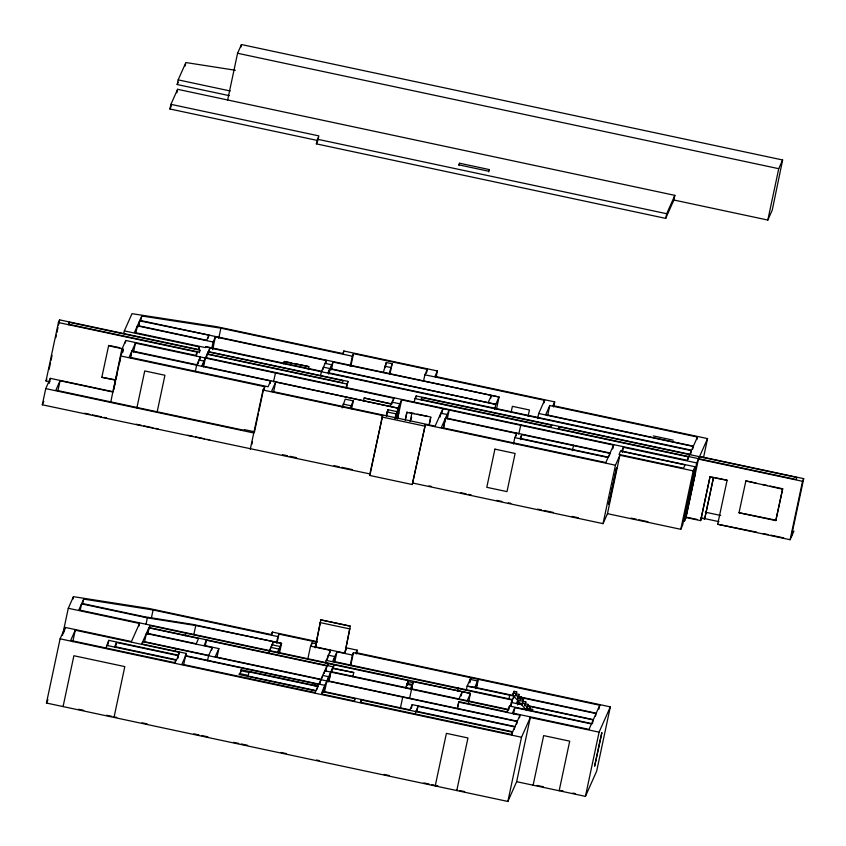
<?xml version="1.0" encoding="UTF-8"?>
<svg xmlns="http://www.w3.org/2000/svg" width="846" height="846" viewBox="0 0 846 846"><rect width="100%" height="100%" fill="white"/><g stroke="black" fill="none" stroke-linecap="round" stroke-linejoin="round"><path stroke-width="1.27" d="M315.188 647.846L320.824 619.864L350.318 626.156L344.935 652.879M49.84 381.768L46.012 380.954L58.427 322.527L59.611 319.873L198.345 349.461L199.476 346.923L124.341 330.892L123.802 333.43M49.079 369.416L50.432 363.061M50.972 360.523L52.05 355.436M55.825 337.66L56.365 335.122M56.904 332.573L57.993 327.497M58.533 324.959L59.611 319.873M124.341 330.892L131.997 313.676L216.978 326.746L342.715 353.554L343.857 350.995L437.403 370.95L435.003 376.354L554.701 401.882L553.03 405.636L707.552 438.598L699.61 456.449L803.7 478.646L802.526 481.289L698.436 459.092L696.723 462.942L623.417 447.301L621.725 451.108L695.031 466.749L693.191 470.873L619.885 455.243L615.454 465.215L425.337 424.66L412.266 484.536L369.543 475.42L370.178 473.982L42.3 404.8L45.747 388.61L50.305 378.342L112.825 391.677M49.248 383.323L50.305 378.342M68.801 324.864L69.34 322.326L199.931 350.181L199.392 352.719M57.94 390.715L60.055 380.742L112.888 392.015M115.373 380.192L101.816 377.305L108.7 345.369M316.351 143.862L317.832 140.542L169.93 108.986L170.924 104.333L177.607 89.306L674.865 195.363L673.871 200.016L665.707 218.384L316.351 143.862L318.826 135.889L170.924 104.333M229.266 95.64L177.184 84.526L178.168 79.873L185.877 62.541L235.336 70.25M345.591 647.687L357.16 650.151L356.05 652.636L610.326 706.865L599.084 732.16L530.305 717.482L516.652 781.693L507.864 801.448L46.456 703.037L60.098 638.825L65.174 627.415L131.447 641.554L139.495 623.47L68.283 608.285L62.541 635.251M110.826 401.67L121.803 349.44L125.79 340.473L195.712 355.383L197.16 352.116L58.427 322.527M114.125 387.944L115.479 381.567M116.018 379.019L117.108 373.921M119.275 363.727L120.629 357.35L113.375 390.302L113.85 389.223M176.867 92.796L177.607 89.306M122.617 352.613L123.156 350.054L121.803 349.44M63.619 633.03L64.708 627.901M125.25 343.011L125.79 340.473M64.359 631.264L65.174 627.415M185.137 66.03L185.634 63.704M72.904 599.232L73.443 596.663L149.171 608.507L271.27 634.553L272.37 632.068L317.335 641.659M130.411 357.731L131.764 351.376L270.625 380.996L270.086 383.534M130.887 355.986L131.426 353.448M135.772 333.493L137.39 325.869L213.118 342.017L215.392 336.898L326.366 360.565L325.826 363.114M138.554 325.911L139.632 320.835L209.692 335.27M138.49 326.725L139.844 320.37L499.055 396.996L496.634 408.428M133.541 352.01L135.434 343.116L393.813 398.233L393.274 400.771M140.7 321.089L141.779 316.013L220.88 328.163L352.359 356.208L353.501 353.639L427.283 369.385L426.469 373.192M72.798 641.744L75.252 630.185L179.31 652.382L178.77 654.952M80.19 610.262L81.554 603.843L147.373 617.876L195.764 625.522L281.549 643.33L279.37 653.598M82.57 604.245L83.669 599.105L153.094 609.966L277.848 636.573L278.947 634.088L317.229 642.262M136.883 407.857L144.729 370.95L164.938 375.264L157.092 412.171M106.004 647.93L108.774 640.348L178.094 655.132L179.31 652.382M107.685 645.487L108.774 640.348M227.648 99.976L237.578 53.266L241.459 44.552L782.624 159.979L772.261 210.094L767.83 220.055L673.871 200.016M240.92 47.069L241.459 44.552M115.447 647.645L116.547 642.505L178.4 655.703L177.85 658.273M138.945 626.04L139.495 623.47M196.357 355.923L197.16 352.116M198.937 349.461L199.476 346.923M195.299 371.563L196.653 365.218L200.322 356.959L199.783 359.497M198.154 363.812L198.969 360.005L204.002 361.073L202.913 366.149M146.009 624.306L147.373 617.876M142.16 644.229L142.71 641.659L517.192 721.532L516.652 724.102M208.222 338.114L208.761 335.576L206.657 340.304L137.538 325.551L141.779 316.013M144.423 642.495L146.337 633.506L212.209 647.56L211.669 650.119M203.463 366.921L205.546 357.583L687.079 460.287L688.581 456.925L414.974 398.572L414.17 402.379M147.479 634.288L148.843 627.869L198.577 638.476L196.219 643.753L146.495 633.146L148.843 627.869M147.616 633.971L149.879 625.532L408.311 680.649L407.486 684.499M206.244 358.006L208.095 351.873L343.201 380.689L342.323 382.656L207.217 353.84M149.34 628.092L149.879 625.532M151.455 617.675L153.094 609.966M207.556 354.411L209.84 347.939L691.372 450.643L690.558 454.461M209.025 351.756L209.84 347.939L205.811 346.596L205.377 347.579L134.461 332.457L137.39 325.869M211.754 348.446L213.118 342.017M212.695 349.599L215.392 336.898M218.712 338.326L220.88 328.163M175.101 651.251L175.788 648.374M175.312 662.714L175.862 660.144L106.543 645.361M185.274 635.758L186.004 632.776M183.624 664.988L185.528 655.999L318.72 684.414L317.969 686.117L241.152 669.725L240.179 673.257M185.75 656.01L186.289 653.44L141.694 643.933L142.71 641.659M193.85 634.521L195.764 625.522M205.345 645.371L206.435 640.232L326.937 665.939L325.847 671.068M250.289 449.163L263.021 390.038L264.756 386.696L120.544 355.933L123.156 350.054M251.865 444.235L252.394 441.749M258.316 413.863L254.509 431.777L244.399 429.631L244.092 430.318L55.868 390.175L60.055 380.742M258.865 411.304L263.487 389.551M264.216 389.234L264.756 386.696M318.085 139.379L318.572 137.052M207.492 660.853L208.581 655.713L212.209 647.56M273.501 381.863L275.595 372.526M216.946 657.575L218.86 648.586L204.119 645.445L206.435 640.232M273.522 392.237L275.68 382.075L397.948 408.153L401.617 399.894L613.583 445.102L612.768 448.919M283.78 363.928L284.33 361.369M240.338 673.585L241.152 669.725M308.335 369.575L309.054 366.635L284.161 361.739M247.952 676.99L249.041 671.861L317.789 686.518L317.239 689.088M320.592 375.55L321.406 371.732L326.366 360.565M322.897 369.702L323.436 367.164L495.788 404.346L499.055 396.996L333.017 362.046L330.109 368.581L329.031 373.668M271.82 634.637L272.37 632.068M268.563 653.524L273.089 642.019L272.539 644.589M328.608 373.995L329.686 368.919L495.788 404.346L494.709 409.422M269.916 651.113L270.72 647.338L278.979 649.094L278.165 652.943M271.323 647.317L271.873 644.747L280.132 646.513L278.768 652.932M330.712 369.882L331.791 364.806L325.118 363.378M331.399 369.67L333.017 362.046M276.494 642.939L277.848 636.573M277.023 643.14L278.947 634.088M343.317 353.533L343.857 350.995M350.191 366.371L352.359 356.208M345.993 387.806L347.96 381.387L208.222 351.587M350.794 366.35L353.501 353.639M342.196 407.878L345.2 399.153L353.3 400.877L351.545 408.787M346.617 387.711L347.96 381.387M350.572 408.332L351.312 405.35M307.817 658.992L310.545 646.143L311.973 642.928L316.362 643.859M311.434 645.509L311.973 642.928M363.473 400.856L364.15 398.011L391.761 403.891M314.426 685.725L314.881 683.589L314.12 685.292M383.27 372.6L386.273 362.511L392.132 363.769L389.974 373.921M385.194 367.598L386.273 362.511M320.021 683.505L320.835 679.655L318.868 684.086M322.167 678.016L322.707 675.446L328.703 676.726L327.614 681.865M325.414 662.883L330.384 650.373L310.545 646.143M324.24 673.353L324.779 670.783L507.864 709.836L507.314 712.406M327.434 659.023L328.248 655.174L334.826 656.581L333.736 661.709M329.834 652.943L330.384 650.373M389.128 373.847L392.132 363.769M327.465 666.088L328.015 663.518L327.116 665.548M321.924 694.238L322.474 691.668L355.013 698.606L354.474 701.175M323.51 691.711L324.864 685.366L185.327 655.597L186.289 653.44M369.543 475.42L382.604 415.545L263.021 390.038M370.453 472.703L382.604 415.545M324.378 692.493L326.968 680.618L332.415 668.372L353.734 672.538L332.573 668.023L331.6 672.232M328.861 681.051L330.775 672.062M328.787 681.908L330.691 672.919M386.157 415.746L387.954 409.718L396.859 411.611L395.516 417.966M332.563 669.387L333.113 666.817L148.981 627.552M386.601 416.063L387.954 409.718M333.187 668.657L334.011 664.797L332.573 668.023M334.773 662.048L336.962 651.78L352.391 655.068L353.448 652.7L599.751 705.236L598.936 709.085M394.796 418.907L396.859 411.611M395.791 418.315L397.948 408.153L201.856 365.895L207.059 354.199L346.797 383.999M396.901 417.797L399.872 403.828L392.058 402.167L391.635 404.177L364.15 398.011M397.313 417.829L398.678 412.742L397.578 417.903M397.567 418.95L401.617 399.894M350.212 665.347L352.391 655.068M350.72 665.538L353.448 652.7M459.071 165.552L459.568 163.225L489.2 169.549L488.713 171.875M405.202 420.113L406.841 412.404L430.868 417.036L429.229 424.745M405.403 419.658L407.042 411.949M356.335 654L357.16 650.151M352.75 676.737L353.734 672.538M410.12 421.435L411.738 413.81M411.093 419.743L411.621 417.237M415.619 398.434L416.147 395.928L689.754 454.291L691.372 450.643M423.529 381.134L424.872 374.789L427.283 369.385M421.35 400.073L421.89 397.535L551.793 425.242L550.958 427.124L421.054 399.418L421.89 397.535M360.819 702.55L361.358 699.98L512.443 732.213L511.904 734.772M412.266 484.536L425.337 424.66M436.06 377.295L437.403 370.95M429.028 425.2L430.667 417.49M440.068 417.004L440.872 413.197L447.111 414.529L446.307 418.336M441.792 413.779L442.881 408.692L435.108 426.151L271.587 391.275L275.68 382.075M443.272 428.457L445.44 418.294L516.642 433.48L516.102 436.018M443.441 428.097L445.599 417.935L610.061 453.012M447.227 418.918L449.321 409.57L441.348 427.484L605.81 462.561L608.052 457.527L514.802 437.636L513.448 443.981M400.232 708.673L402.823 696.797M405.9 688.073L407.095 683.378L411.981 684.414L410.902 689.522M406.006 688.475L407.095 683.378M407.106 685.355L408.311 680.649M410.786 689.12L411.981 684.414M411.442 688.951L413.197 681.686L470.461 693.403L468.547 702.392M409.612 698.278L413.197 681.686M411.378 708.472L412.203 704.612L514.971 726.534L520.015 715.187L458.691 702.106L457.326 708.536M415.079 714.13L417.977 706.273L514.791 726.926L514.252 729.495M416.877 711.412L417.977 706.273M490.68 398.329L491.219 395.791L488.311 402.326M511.047 412.605L512.38 406.334L529.437 409.972L528.105 416.243M457.453 691.055L458.215 687.999M457.527 708.081L458.892 701.651L506.944 711.898L507.864 709.836M461.176 695.951L462.001 692.102L458.955 698.933L330.966 671.629M518.757 434.178L520.85 424.829M466.305 689.966L467.129 686.117L470.852 677.741L469.763 682.881M520.702 439.656L521.781 434.58L609.903 453.371L609.363 455.909M469.572 681.961L470.122 679.391L477.609 680.988L475.97 688.697M476.425 688.327L478.339 679.338L474.796 687.301L467.129 686.117L513.966 696.099L513.427 698.669M537.633 418.559L538.712 413.483L544.57 400.317L424.872 374.789M544.031 402.855L544.57 400.317M547.616 415.703L549.773 405.541L697.432 437.033L696.893 439.571M553.622 406.958L554.701 401.882M558.582 429.292L559.121 426.754L796.953 477.504L796.075 479.471L558.244 428.721L559.121 426.754M508.869 699.039L509.874 694.778M508.721 709.91L509.546 706.061L591.597 723.563L593.215 719.925L527.819 705.987M510.339 706.283L512.211 700.044L325.953 660.324M526.931 710.608L512.813 695.052L514.03 691.309L516.716 691.88L515.5 695.634L518.186 696.205L518.989 694.386L516.303 693.815M510.847 706.473L512.211 700.044M514.03 691.309L512.813 695.052M515.5 695.634L516.716 691.88M513.501 714.024L514.865 707.605L591.428 723.933L589.006 729.389L512.443 713.051L514.865 707.605M517.773 698.14L518.577 696.321L521.263 696.893L520.459 698.711L517.773 698.14L518.186 696.205M518.577 696.321L518.989 694.386M517.604 704.908L518.418 701.059M572.361 450.675L573.609 445.239M520.047 700.647L520.861 698.828L523.547 699.399L522.733 701.218L520.047 700.647L520.459 698.711M520.861 698.828L521.263 696.893M522.32 703.153L523.135 701.334L525.821 701.905L525.006 703.724L522.32 703.153L522.733 701.218M519.465 717.757L520.015 715.187M523.135 701.334L523.547 699.399M524.605 705.659L525.408 703.84L528.094 704.411L527.291 706.23L524.605 705.659L525.006 703.724M525.408 703.84L525.821 701.905M526.878 708.165L527.682 706.347L530.368 706.918L529.564 708.737L526.878 708.165L527.291 706.23M527.682 706.347L528.094 704.411M507.864 801.448L521.517 737.236L530.305 717.482M529.564 708.737L529.152 710.672L530.368 706.918M532.24 711.359L532.642 709.424L529.956 708.853M665.707 218.384L666.69 213.731L674.865 195.363M412.911 483.087L603.039 523.642L615.454 465.215M673.173 201.591L674.167 196.938M603.039 523.642L607.47 513.67L619.885 455.243M622.339 452.388L623.417 447.301M559.164 790.767L569.707 741.159L543.661 735.597L533.117 785.204L533.371 784.644M592.401 723.764L593.215 719.925M595.489 716.15L596.039 713.58L519.243 697.21M516.652 781.693L585.432 796.372L599.084 732.16M610.326 706.865L596.684 771.076L585.432 796.372M688.041 459.473L688.581 456.925M692.705 448.983L693.244 446.445L538.712 413.483M607.47 513.67L680.776 529.31L693.191 470.873M695.031 466.749L682.616 525.176L680.776 529.31M696.723 462.942L684.308 521.369L686.021 517.519L698.436 459.092M684.974 519.867L695.137 473.728L685.651 518.344M698.743 459.219L699.282 456.671L698.405 458.638M703.502 457.644L707.552 438.598M686.021 517.519L700.657 520.639L709.931 477.028L712.543 477.133M710.111 476.615L700.657 520.639M767.83 220.055L778.743 168.692L782.624 159.979M700.848 518.09L704.665 518.905L713.527 477.207M713.379 478.202L704.665 518.905M793.95 531.077L790.101 539.716L717.662 524.266L727.116 480.242L714.976 477.652M769.987 486.059L782.677 488.766L775.814 520.597L739.013 512.75L745.865 480.919L756.017 483.077M775.814 520.597L782.677 488.766M790.101 539.716L802.526 481.289M791.285 537.073L803.7 478.646M69.34 322.326L68.494 324.23L199.085 352.084L199.931 350.181M177.184 84.526L178.21 82.221M46.012 380.954L46.794 379.188M169.93 108.986L171.474 105.517M42.3 404.8L43.823 401.374M101.816 377.305L115.542 379.801M135.434 343.116L129.195 357.128L268.066 386.749L270.625 380.996M68.283 608.285L73.443 596.663M81.554 603.843L78.858 609.924L470.461 693.403L467.225 700.668L458.955 698.933M83.669 599.105L81.766 603.388L144.306 616.723L192.687 624.38L281.549 643.33L277.573 652.266M75.252 630.185L70.683 640.454L174.741 662.651L175.862 660.144M46.456 703.037L47.926 699.727M63.334 706.019L63.08 706.579L73.888 655.735L124.806 666.595L113.999 717.44L114.252 716.879L116.78 717.419M116.547 642.505L114.707 646.63L176.56 659.817L178.4 655.703M146.337 633.506L142.847 641.342L208.729 655.396M254.043 432.274L253.737 432.972L45.747 388.61M185.528 655.999L181.89 664.184L315.082 692.588L315.844 690.886L239.037 674.495L239.471 673.522L247.529 675.245L247.233 675.912L315.981 690.569L317.789 686.518M329.686 368.919L328.005 372.674L691.563 450.22L693.244 446.445M218.86 648.586L215.212 656.782L320.983 679.338L326.937 665.939M353.3 400.877L351.111 405.794L343.011 404.071M459.568 163.225L458.839 164.864L488.48 171.178L489.2 169.549M249.041 671.861L248.798 672.411L240.729 670.688M390.313 406.091L393.813 398.233M414.974 398.572L416.147 395.928M320.824 619.864L350.318 626.156M320.274 622.466L315.442 646.894M315.928 644.832L315.061 646.778L344.555 653.07L346.574 648.522M311.243 691.764L312.005 690.061M336.962 651.78L332.753 661.244L512.433 699.568L513.966 696.099M349.768 628.758L345.432 650.733M326.831 680.935L322.284 691.161L409.876 709.836L412.203 704.612M322.474 691.668L321.459 693.942L353.998 700.89L355.013 698.606M361.358 699.98L360.354 702.243L511.439 734.465L514.791 726.926M514.802 437.636L516.811 433.12M521.781 434.58L520.1 438.365L608.221 457.157L613.583 445.102M549.773 405.541L545.723 414.646L693.371 446.149L697.432 437.033M457.03 789.984L456.777 790.555L467.954 737.955L446.402 733.355L435.214 785.955L435.468 785.384L438.006 785.934M509.546 706.061L508.065 709.382L467.225 700.668M518.164 699.621L516.557 703.238L521.675 704.327M531.838 711.243L532.642 709.424M688.75 456.554L689.617 454.588M596.039 713.58L593.353 719.618L528.073 705.691M599.751 705.236L596.208 713.199L517.604 696.427M727.116 480.242L709.931 477.028M717.662 524.266L756.557 532.113M745.865 480.919L782.487 489.178M739.013 512.75L775.994 520.184M237.578 53.266L778.743 168.692M178.168 79.873L230.26 90.987M317.345 139.209L666.69 213.731M384.634 366.202L390.492 367.45M653.313 435.923L673.194 440.163M285.567 361.623L291.743 362.945M294.218 363.473L307.817 366.371M205.811 346.596L321.596 371.299M762.362 484.43L767.449 485.519M109.927 345.633L119.783 347.727M108.521 345.76L123.305 348.922M131.965 350.91L196.854 364.742M409.549 412.488L414.561 413.557M417.078 414.096L427.103 416.232M386.96 411.928L395.875 413.831M381.958 416.993L424.692 426.109M705.278 512.168L720.697 515.457M702.275 518.09L718.941 521.644M687.227 517.329L697.125 519.444M763.007 533.488L768.179 534.598M770.759 535.148L783.66 537.897M631.116 518.122L636.287 519.222M638.867 519.772L647.899 521.696M282.416 454.662L287.577 455.761M290.157 456.311L296.618 457.697M334.064 465.681L339.235 466.781M341.816 467.33L352.148 469.541M428.933 485.911L431.492 486.461M460.922 492.732L466.04 493.831M468.599 494.371L471.159 494.921M496.75 500.377L501.868 501.467M508.266 502.831L510.825 503.381M537.696 509.112L541.556 509.937M544.115 510.487L553.115 512.401M571.991 516.43L578.283 517.773M84.653 413.239L89.813 414.339M92.394 414.889L101.414 416.814M103.995 417.364L106.575 417.913M136.227 424.237L141.377 425.337M143.957 425.887L152.989 427.812M155.558 428.362L158.139 428.911M187.791 435.235L192.951 436.335M195.532 436.885L204.552 438.81M207.133 439.36L209.713 439.909M320.211 622.603L349.705 628.895M513.226 693.128L515.912 693.699M474.796 687.301L513.734 695.602M511.153 702.423L522.691 704.887M407.92 681.527L412.806 682.574M406.715 684.224L411.6 685.271M326.968 680.618L517.329 721.215M415.82 711.105L512.644 731.758M60.098 638.825L521.517 737.236M537.094 785.437L543.291 786.759M560.644 790.46L563.098 790.978M572.911 793.072L575.365 793.601M78.604 709.276L83.701 710.354M106.607 715.251L111.704 716.329M142.107 722.812L147.162 723.901M193.861 733.852L198.979 734.952M201.538 735.491L207.947 736.855M233.559 742.323L238.678 743.412M241.247 743.962L247.645 745.326M280.946 752.432L286.064 753.522M316.573 760.025L319.069 760.565M384.01 774.418L389.16 775.507M423.888 782.92L429.038 784.02M431.608 784.57L434.188 785.12M459.579 790.534L464.676 791.613M494.91 449.131L486.788 487.317L506.997 491.621L515.119 453.445L494.91 449.131M616.396 468.462L608.792 504.269L616.745 467.69L616.396 468.462M601.601 733.376L594.622 766.212L601.94 732.615L601.601 733.376M620.509 451.108L619.018 454.461L683.547 468.229L685.038 464.877L620.509 451.108"/></g></svg>
